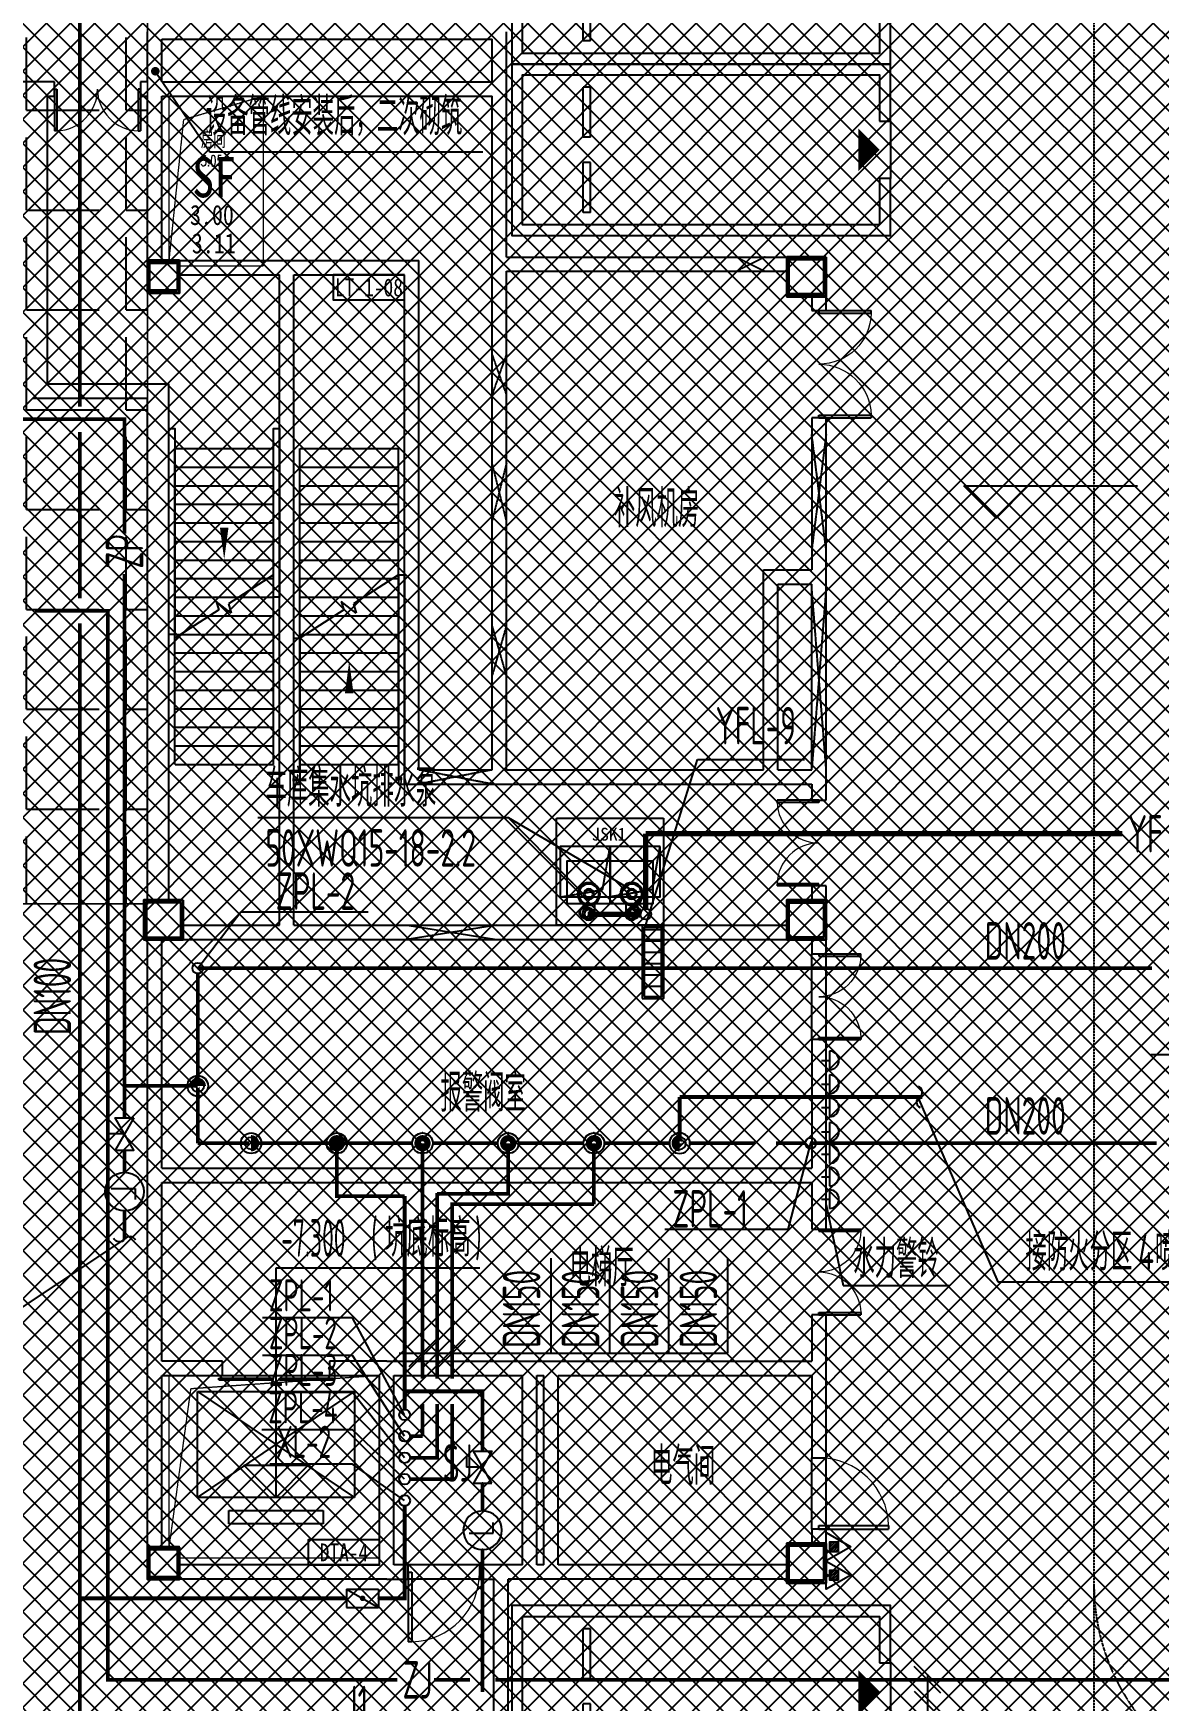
# Model space of a CAD drawing. Extents: x -2120532 to 1934524, y -1331911 to 424203.
# Drawn here: x -33432 to -17677, y -240185 to -216856 of the extents above; entities that cross this region are included whole.
import ezdxf
from ezdxf.enums import TextEntityAlignment as Align

# ---------------------------------------------------------------- set-up
doc = ezdxf.new("R2010")
doc.units = 0
doc.header["$LTSCALE"] = 10
for name, pattern in [('( Hidden )', [0.375, 0.25, -0.125]), ('__DASH', [0.35, 0.25, -0.1]), ('DASH', [0.35, 0.25, -0.1]), ('排水', [1.1, 1, -0.1])]:
    doc.linetypes.add(name, pattern=pattern)
for name, color, linetype in [('0-绿', 3, 'Continuous'), ('00-停车位', 67, 'Continuous'), ('03小品', 2, 'Continuous'), ('A-BEAM', 4, 'Continuous'), ('A-COLUMN', 8, 'Continuous'), ('A-DIM_SYMB', 3, 'Continuous'), ('A-EVTR', 3, 'Continuous'), ('A-ROOM_NAME', 23, 'Continuous'), ('A-STAIR', 3, 'Continuous'), ('A-WALL', 2, 'Continuous'), ('A-WINDOW', 8, 'Continuous'), ('DIM_ELEV', 3, 'Continuous'), ('DIM_LEAD', 3, 'Continuous'), ('DOOR_FIRE', 8, 'Continuous'), ('SPACE', 7, 'Continuous'), ('SRC-03F$0$A-SYMB-NUMB-T', 4, 'Continuous'), ('SRC-03F$0$A-WALL', 7, 'Continuous'), ('W-DIM_中水', 3, 'Continuous'), ('W-DIM_压力废', 3, 'Continuous'), ('W-DIM_喷淋', 3, 'Continuous'), ('W-DIM_消防', 3, 'Continuous'), ('W-EQUIP_喷淋', 7, 'Continuous'), ('W-EQUIP_灭火器', 7, 'Continuous'), ('W-EVALVE_喷淋', 7, 'Continuous'), ('W-PIPE-中水', 122, 'Continuous'), ('W-PIPE-压力废', 31, 'Continuous'), ('W-PIPE-喷淋', 6, 'Continuous'), ('W-PIPE-喷淋中', 6, 'Continuous'), ('W-PIPE-消防', 1, 'Continuous'), ('W-TEXT_中水', 7, 'Continuous'), ('W-TEXT_压力废', 7, 'Continuous'), ('W-TEXT_喷淋', 7, 'Continuous'), ('W-TEXT_消防', 7, 'Continuous'), ('W-TEXT_给水', 7, 'Continuous'), ('W-TWT_LEAD', 3, 'Continuous'), ('W-TWT_TEXT', 7, 'Continuous'), ('W-VALVE_压力废', 7, 'Continuous'), ('W-VALVE_废水', 7, 'Continuous'), ('W-VALVE_消防', 7, 'Continuous'), ('W-VPIPE-压力废', 31, 'Continuous'), ('W-VPIPE-喷淋', 6, 'Continuous'), ('W-VPIPE-消防', 1, 'Continuous'), ('WINDOW', 8, 'Continuous'), ('画水辅助', 6, 'Continuous'), ('索引线', 252, 'Continuous'), ('车行线', 4, 'Continuous'), ('集水坑', 4, 'Continuous')]:
    doc.layers.add(name, color=color, linetype=linetype)
for name, color, linetype, lineweight in [('GPS-污水', 2, '排水', 40), ('HOLE', 52, 'Continuous', 15), ('钢柱', 51, 'Continuous', 35)]:
    doc.layers.add(name, color=color, linetype=linetype, lineweight=lineweight)
doc.styles.add('8B2_01', font='simhei.ttf', dxfattribs={"width": 0.8})
doc.styles.add('8B2_02', font='tssdeng.shx', dxfattribs={"width": 0.6, "bigfont": 'TSSDCHN.shx'})
doc.styles.add('_TCH_SPACE', font='SIMPLEX', dxfattribs={"height": 5, "bigfont": 'GBCBIG'})
doc.styles.add('SRC-03F$0$ECADI-TXT', font='simplex.shx', dxfattribs={"bigfont": 'hztxt.shx'})
doc.styles.get("Standard").update_dxf_attribs({"font": 'TSSDENG.shx', "width": 0.7, "bigfont": 'TSSDCHN.shx'})
doc.styles.add('黑体', font='simhei.ttf', dxfattribs={"width": 0.65})

# ---------------------------------------------------------------- blocks, each defined once
blk = doc.blocks.new('集水坑1500x1500')
blk.add_line((750, -300), (750, -900))
at = {"linetype": '( Hidden )'}
blk.add_lwpolyline([(0, 0), (1500, 0), (1500, -1500), (0, -1500)], close=True, dxfattribs=at)
blk.add_lwpolyline([(150, -900), (150, -300), (1350, -300), (1350, -900)], close=True)
blk = doc.blocks.new('A$C2E841D35')
at = {"color": 7, "ltscale": 100}
for p, q in [((292, 381), (181, 381)), ((292, 219), (181, 219)), ((292, -219), (181, -219)), ((292, -381), (181, -381))]:
    blk.add_line(p, q, dxfattribs=at)
for centre, radius in [((150, 297), 86.2), ((150, 297), 86.2), ((150, 300), 62), ((430, 300), 159), ((430, 300), 159), ((430, 300), 140), ((430, 300), 140), ((430, 300), 73.2), ((430, 300), 73.2), ((430, 300), 56.6), ((430, 300), 56.6), ((150, -303), 86.2), ((150, -303), 86.2), ((430, -300), 159), ((430, -300), 159), ((430, -300), 140), ((430, -300), 140), ((430, -300), 73.2), ((430, -300), 73.2), ((150, -300), 62), ((430, -300), 56.6), ((430, -300), 56.6)]:
    blk.add_circle(centre, radius, dxfattribs=at)
blk = doc.blocks.new('l99')
at = {"layer": 'W-TWT_TEXT'}
for p, q in [((92541, -196910), (92091, -196460)), ((94175, -196460), (92091, -196460)), ((92541, -196910), (92991, -196460))]:
    blk.add_line(p, q, dxfattribs=at)
blk = doc.blocks.new('车位2400x5300')
at = {"layer": '00-停车位', "color": 251}
for p, q in [((-875, -1000), (-175, -1000)), ((-875, -1100), (-875, -1000)), ((-875, -1100), (-175, -1100)), ((-175, -1100), (-175, -1000)), ((175, -1000), (875, -1000)), ((175, -1100), (175, -1000)), ((175, -1100), (875, -1100)), ((875, -1100), (875, -1000)), ((400, -5300), (-400, -5300))]:
    blk.add_line(p, q, dxfattribs=at)
blk.add_lwpolyline([(400, -5150), (400, -5300), (1200, -5300), (1200, 0), (-1200, 0), (-1200, -5300), (-400, -5300), (-400, -5150), (-1050, -5150), (-1050, -150), (1050, -150), (1050, -5150), (400, -5150)], dxfattribs=at)
blk.add_lwpolyline([(0, -5150, 0, 600, 0), (0, -4850, 600, 600, 0)], format="xyseb", dxfattribs=at)
blk = doc.blocks.new('人防集水坑')
at = {"layer": 'GPS-污水', "color": 8, "linetype": '排水'}
for centre in [(307561, 701151), (307561, 700451)]:
    blk.add_circle(centre, 75, dxfattribs=at)
at = {"layer": '集水坑', "color": 8, "linetype": 'DASH', "ltscale": 0.5}
blk.add_lwpolyline([(306241, 700051), (306241, 701551), (307741, 701551), (307741, 700051)], close=True, dxfattribs=at)
at = {"layer": '集水坑', "color": 8, "linetype": 'Continuous', "ltscale": 0.5}
for points in [[(306641, 701501), (306641, 700801), (307341, 700801), (307341, 701501)], [(306641, 700801), (306641, 700101), (307341, 700101), (307341, 700801)]]:
    blk.add_lwpolyline(points, close=True, dxfattribs=at)
at = {"layer": '集水坑', "color": 8, "linetype": 'DASH', "ltscale": 0.5}
for points in [[(307341, 700801), (307237, 701397), (306641, 701501)], [(307347, 700101), (307243, 700697), (306647, 700801)]]:
    blk.add_lwpolyline(points, dxfattribs=at)
blk = doc.blocks.new('SRC-03F$0$ECADI-TAG-CODE')
at = {"layer": 'SRC-03F$0$A-SYMB-NUMB-T', "color": 1}
blk.add_lwpolyline([(3.41, 8.1), (13.41, 8.1), (13.41, 4.6), (3.41, 4.6)], close=True, dxfattribs=at)
at = {"layer": 'SRC-03F$0$A-SYMB-NUMB-T', "style": 'SRC-03F$0$ECADI-TXT', "width": 0.7}
blk.add_attdef('CODE', text='', height=2.5, dxfattribs=at).set_placement((8.41, 6.35), align=Align.MIDDLE_CENTER)
blk = doc.blocks.new('$DorLib2D$00000002')
for p, q in [((-0.5, 0), (-0.5, 0.4875)), ((-0.475, 0.4875), (-0.5, 0.4875)), ((-0.475, 0), (-0.475, 0.4875)), ((0.475, 0), (0.475, 0.4875)), ((0.475, 0.4875), (0.5, 0.4875)), ((0.5, 0), (0.5, 0.4875)), ((-0.5, 0), (-0.475, 0)), ((0.5, 0), (0.475, 0))]:
    blk.add_line(p, q)
at = {"lineweight": 13}
for centre, start, end in [((-0.4875, 0), 0, 88.53072), ((0.4875, 0), 91.46928, 180)]:
    blk.add_arc(centre, 0.4875, start, end, dxfattribs=at)
blk = doc.blocks.new('$DORLIB2D$00000127')
at = {"color": 0}
for points in [[(-0.533, 0.795), (-0.533, 0.69)], [(-0.033, 0.795), (-0.533, 0.795)], [(-0.033, 0.795), (-0.033, 0.69)], [(0.533, 0.795), (0.033, 0.795)], [(0.033, 0.795), (0.033, 0.69)], [(0.533, 0.795), (0.533, 0.69)], [(-0.033, 0.69), (-0.533, 0.69)], [(0.533, 0.69), (0.033, 0.69)], [(0.5, 0.5), (-0.5, 0.5)]]:
    blk.add_lwpolyline(points, dxfattribs=at)
blk = doc.blocks.new('$DorLib2D$00000001')
for p, q in [((0.45, 0.975), (0.5, 0.975)), ((0.45, 0), (0.45, 0.975)), ((0.5, 0), (0.5, 0.975)), ((0.5, 0), (0.45, 0))]:
    blk.add_line(p, q)
at = {"lineweight": 13}
blk.add_arc((0.475, 0), 0.975, 91.4693, 180, dxfattribs=at)
blk = doc.blocks.new('df')
at = {"layer": 'W-TEXT_喷淋'}
for p, q in [((-19109, -233398, 0), (-19109, -233657, 0)), ((-19222, -233528, 0), (-19109, -233528, 0))]:
    blk.add_line(p, q, dxfattribs=at)
blk.add_arc((-19109, -233528, 0), 130, 270, 90, dxfattribs=at)
blk = doc.blocks.new('$EVALVE$00000041')
at = {"const_width": 78.4}
blk.add_lwpolyline([(0, 24, -1), (0, -24, 1)], format="xyb", dxfattribs=at)
for radius in [80, 48]:
    blk.add_circle((0, 0), radius)
for p in [(-80, 0), (80, 0)]:
    blk.add_point(p)
blk = doc.blocks.new('$EVALVE$00000030')
for p in [(0, 0), (87, 124)]:
    blk.add_line(p, (0, 124))
blk.add_lwpolyline([(-125, -72), (125, 72), (125, -72), (-125, 72)], close=True)
for p in [(-125, 0), (125, 0)]:
    blk.add_point(p)
blk = doc.blocks.new('$EVALVE$00000027')
at = {"color": 7}
for p, q in [((-23, 104), (-23, -83)), ((-23, -83), (61, -83))]:
    blk.add_line(p, q, dxfattribs=at)
blk.add_lwpolyline([(-150, 0, 1), (150, 0, 1), (-150, 0, 0.808179)], format="xyb")
for p in [(-150, 0), (150, 0)]:
    blk.add_point(p)
blk = doc.blocks.new('$TwtSys$00000132')
at = {"elevation": 0}
blk.add_lwpolyline([(7, -101, -0.575183), (0, 0, 0.604745), (-11, 101, 16.924828)], format="xyb", dxfattribs=at)
blk = doc.blocks.new('$EVALVE$00000037')
blk.add_lwpolyline([(-80, 0, 1), (80, 0, 1), (-80, 0, 0.758058)], format="xyb")
at = {"const_width": 78.4}
for points in [[(0, 24, 1), (0, -24, -1)], [(0, 24, -1), (0, -24, 1)]]:
    blk.add_lwpolyline(points, format="xyb", dxfattribs=at)
blk.add_circle((0, 0), 48)
for p in [(-80, 0), (80, 0)]:
    blk.add_point(p)
blk = doc.blocks.new('$TwtSys$00000546')
h = blk.add_hatch()
h.set_pattern_fill('ANSI31', color=256, scale=200, style=0)
h.set_pattern_definition([(45, (-38543.802, -6670.83), (-17.67767, 17.67767), [])])
h.paths.add_polyline_path([(-65, 174), (65, 174), (65, 44), (-65, 44)])
for points in [[(0, 344), (-198, 0), (198, 0)], [(-65, 174), (65, 174), (65, 44), (-65, 44)]]:
    blk.add_lwpolyline(points, close=True)
blk = doc.blocks.new('$VALVE$00000316')
for p, q in [((-125, 72), (125, -72)), ((-125, 72), (-125, -72)), ((-125, 72), (125, 72)), ((125, 72), (125, -72)), ((-125, -72), (125, -72))]:
    blk.add_line(p, q)
at = {"const_width": 21.1}
blk.add_lwpolyline([(-11, 0, 1), (11, 0, 1)], format="xyb", close=True, dxfattribs=at)
for p in [(-125, 0), (125, 0)]:
    blk.add_point(p)
at = {"color": 7, "flags": 9}
for tag in ['XSIZE', 'YSIZE']:
    blk.add_attdef(tag, (0, 0), '', height=0.5, dxfattribs=at)
blk = doc.blocks.new('A$C1C3C0163')
h = blk.add_hatch()
h.set_pattern_fill('ANSI37', color=8, scale=150)
h.set_pattern_definition([(45, (-601697.23, -233886.27), (-168.3798, 168.3798), []), (135, (-601697.23, -233886.27), (-168.3798, -168.3798), [])])
h.paths.add_polyline_path([(-80300, 5300), (-80300, -9000), (-62000, -9000), (-62000, -64625), (-76750, -64625), (-76750, -62675), (-73875, -62675), (-73775, -57275), (-100380, -57275), (-100572, -124002), (-71150, -123999), (-71150, -126437), (-63509, -133383), (-65550, -135650), (-61611, -139196), (-83885, -163934), (-83885, -174096), (-119589, -213750), (-196450, -213750), (-196450, -207800), (-209700, -193450), (-209700, -169150), (-201700, -169149), (-201700, 5300), (-192675, 5300)])

msp = doc.modelspace()

# ---------------------------------------------------------------- hatches: boundary and pattern name
h = msp.add_hatch()
h.set_pattern_fill('ANGLE', color=8, scale=400)
h.set_pattern_definition([(0, (0, 1e-10), (0, 1397), [1016, -381]), (90, (0, 1e-10), (-1397, 9e-14), [1016, -381])])
h.paths.add_polyline_path([(-31833.6, -229035.4), (-53983.6, -229035.4), (-53983.6, -211485.4), (-31833.6, -211485.4)])
at = {"layer": '03小品'}
h = msp.add_hatch(dxfattribs=at)
h.set_pattern_fill('ANSI31', color=8, scale=100, angle=135, style=0)
h.set_pattern_definition([(180, (524.75, -1e-10), (-1e-14, -158.75), [])])
h.paths.add_polyline_path([(-24878.6, -230330.4), (-24638.6, -230330.4), (-24638.6, -229365.4), (-24878.6, -229365.4)])
at = {"layer": 'W-PIPE-中水'}
for points in [[(-32387.4, -224935.4), (-32361.1, -224935.4), (-32361.1, -224909.2)], [(-32387.4, -224935.4), (-32387.4, -224909.2), (-32361.1, -224909.2)], [(-32387.4, -239894), (-32387.4, -239920.2), (-32413.6, -239920.2)], [(-32387.4, -239894), (-32413.6, -239894), (-32413.6, -239920.2)]]:
    msp.add_hatch(color=256, dxfattribs=at).paths.add_polyline_path(points)
at = {"layer": 'W-PIPE-喷淋'}
for points in [[(-27567.8, -233238.2), (-27594, -233238.2), (-27594, -233211.9)], [(-27567.8, -233238.2), (-27567.8, -233211.9), (-27594, -233211.9)], [(-27142.3, -235856.5), (-27142.3, -235830.3), (-27116.1, -235830.3)], [(-27142.3, -235856.5), (-27116.1, -235856.5), (-27116.1, -235830.3)], [(-27778.7, -236785.4), (-27778.7, -236811.7), (-27752.5, -236811.7)], [(-27778.7, -236785.4), (-27752.5, -236785.4), (-27752.5, -236811.7)], [(-27567.8, -237085.4), (-27567.8, -237111.7), (-27541.5, -237111.7)], [(-27567.8, -237085.4), (-27541.5, -237085.4), (-27541.5, -237111.7)]]:
    msp.add_hatch(color=256, dxfattribs=at).paths.add_polyline_path(points)
at = {"layer": 'W-PIPE-喷淋中'}
for points in [[(-32154.9, -222255.6), (-32128.7, -222255.6), (-32128.7, -222229.3)], [(-32154.9, -222255.6), (-32154.9, -222229.3), (-32128.7, -222229.3)], [(-29183.6, -233125.2), (-29209.9, -233125.2), (-29209.9, -233151.4)], [(-29183.6, -233125.2), (-29183.6, -233151.4), (-29209.9, -233151.4)], [(-26783.6, -233092.8), (-26757.4, -233092.8), (-26757.4, -233119)], [(-26783.6, -233092.8), (-26783.6, -233119), (-26757.4, -233119)]]:
    msp.add_hatch(color=256, dxfattribs=at).paths.add_polyline_path(points)
at = {"layer": 'W-PIPE-消防'}
for points in [[(-28233.6, -238752.8), (-28207.4, -238752.8), (-28207.4, -238779)], [(-28233.6, -238752.8), (-28233.6, -238779), (-28207.4, -238779)]]:
    msp.add_hatch(color=256, dxfattribs=at).paths.add_polyline_path(points)

# ---------------------------------------------------------------- linework, layer by layer
at = {"color": 8, "linetype": 'DASH'}
for points in [[(-23188.5, -219985.4), (-23588.5, -220185.4)], [(-23588.5, -219985.4), (-23188.5, -220185.4)], [(-26808.6, -221904.8), (-27008.6, -221344.8)], [(-26808.6, -221344.8), (-27008.6, -221904.8)], [(-22333.6, -222470.4), (-22533.6, -224070.4)], [(-22333.6, -224070.4), (-22533.6, -222470.4)], [(-26808.6, -222870.4), (-27008.6, -223670.4)], [(-26808.6, -223670.4), (-27008.6, -222870.4)], [(-22333.6, -224626.2), (-22533.6, -227128.4)], [(-22333.6, -227128.4), (-22533.6, -224626.2)], [(-26808.6, -225139.2), (-27008.6, -225839.2)], [(-26808.6, -225839.2), (-27008.6, -225139.2)], [(-27008.6, -227160.4), (-28033.6, -227360.4)], [(-27008.6, -227360.4), (-28033.6, -227160.4)]]:
    msp.add_lwpolyline(points, dxfattribs=at)
at = {"color": 8}
for points in [[(-26946.1, -229335.4), (-28196.1, -229535.4)], [(-28196.1, -229335.4), (-26946.1, -229535.4)]]:
    msp.add_lwpolyline(points, dxfattribs=at)
at = {"layer": '03小品', "color": 8}
msp.add_line((-24608.6, -229335.4), (-24608.6, -230360.4), dxfattribs=at)
for points in [[(-24908.6, -230360.4), (-24608.6, -230360.4), (-24608.6, -229335.4), (-24908.6, -229335.4)], [(-24878.6, -230330.4), (-24638.6, -230330.4), (-24638.6, -229365.4), (-24878.6, -229365.4)]]:
    msp.add_lwpolyline(points, close=True, dxfattribs=at)
at = {"layer": 'A-BEAM', "color": 8}
for points in [[(-31451.6, -225265.4), (-31533.6, -225265.4), (-31533.6, -222384.7), (-31451.6, -222384.7)], [(-29986, -224745.4), (-30068, -224745.4), (-30068, -222384.7), (-29986, -222384.7)], [(-28315.6, -224434.3), (-28233.6, -224434.3), (-28233.6, -227366.1), (-28315.6, -227366.1)], [(-29783.6, -225317.1), (-29701.6, -225317.1), (-29701.6, -227366.1), (-29783.6, -227366.1)]]:
    msp.add_lwpolyline(points, close=True, dxfattribs=at)
at = {"layer": 'A-COLUMN', "color": 8}
for p, q in [((-22333.6, -219985.4), (-22883.6, -219985.4)), ((-22883.6, -219985.4), (-22883.6, -220535.4)), ((-22333.6, -220535.4), (-22333.6, -219985.4)), ((-31383.6, -220035.4), (-31833.6, -220035.4)), ((-31833.6, -220035.4), (-31833.6, -220485.4)), ((-31383.6, -220485.4), (-31383.6, -220035.4)), ((-31833.6, -220485.4), (-31383.6, -220485.4)), ((-22883.6, -220535.4), (-22333.6, -220535.4)), ((-31333.6, -228985.4), (-31883.6, -228985.4)), ((-31883.6, -228985.4), (-31883.6, -229535.4)), ((-31333.6, -229535.4), (-31333.6, -228985.4)), ((-22333.6, -228985.4), (-22883.6, -228985.4)), ((-22883.6, -228985.4), (-22883.6, -229535.4)), ((-22333.6, -229535.4), (-22333.6, -228985.4)), ((-31883.6, -229535.4), (-31333.6, -229535.4)), ((-22883.6, -229535.4), (-22333.6, -229535.4)), ((-31383.2, -238035.4), (-31833.6, -238035.4)), ((-31833.6, -238035.4), (-31833.6, -238485.4)), ((-31383.2, -238485.4), (-31383.2, -238035.4)), ((-22333.6, -237985.4), (-22883.6, -237985.4)), ((-22883.6, -237985.4), (-22883.6, -238535.4)), ((-22333.6, -238535.4), (-22333.6, -237985.4)), ((-31833.6, -238485.4), (-31383.2, -238485.4)), ((-22883.6, -238535.4), (-22333.6, -238535.4))]:
    msp.add_line(p, q, dxfattribs=at)
at = {"layer": 'A-DIM_SYMB', "color": 8}
for points in [[(-30759.8, -222555.4, 0, 0, 0), (-30759.8, -224220.4, 0, 120, 0), (-30759.8, -223770.4, 0, 0, 0)], [(-29009.8, -227222.7, 0, 0, 0), (-29009.8, -225640.4, 0, 120, 0), (-29009.8, -226090.4, 0, 0, 0)]]:
    msp.add_lwpolyline(points, format="xyseb", dxfattribs=at)
at = {"layer": 'A-EVTR', "color": 8}
for p, q in [((-31133.6, -237340.4), (-31133.6, -235860.4)), ((-31133.6, -235860.4), (-28933.6, -235860.4)), ((-31133.6, -237340.4), (-28933.6, -235860.4)), ((-31133.6, -235860.4), (-28933.6, -237340.4)), ((-28933.6, -235860.4), (-28933.6, -237340.4)), ((-28933.6, -237340.4), (-31133.6, -237340.4)), ((-30693.6, -237710.4), (-30693.6, -237525.4)), ((-30693.6, -237525.4), (-29373.6, -237525.4)), ((-29373.6, -237710.4), (-30693.6, -237710.4)), ((-29373.6, -237525.4), (-29373.6, -237710.4))]:
    msp.add_line(p, q, dxfattribs=at)
at = {"layer": 'A-STAIR', "color": 8, "linetype": '__DASH'}
for p, q in [((-31451.6, -227085.4), (-31451.6, -222665.4)), ((-31451.6, -222665.4), (-30068, -222665.4)), ((-30068, -227085.4), (-30068, -222665.4)), ((-29701.6, -227085.4), (-29701.6, -222665.4)), ((-29701.6, -222665.4), (-28318, -222665.4)), ((-28318, -227085.4), (-28318, -222665.4)), ((-31451.6, -222925.4), (-30068, -222925.4)), ((-29701.6, -222925.4), (-28318, -222925.4)), ((-31451.6, -223185.4), (-30068, -223185.4)), ((-29701.6, -223185.4), (-28318, -223185.4)), ((-31451.6, -223445.4), (-30068, -223445.4)), ((-29701.6, -223445.4), (-28318, -223445.4)), ((-31451.6, -223705.4), (-30068, -223705.4)), ((-29701.6, -223705.4), (-28318, -223705.4)), ((-31451.6, -223965.4), (-30068, -223965.4)), ((-29701.6, -223965.4), (-28318, -223965.4)), ((-31451.6, -224225.4), (-30068, -224225.4)), ((-29701.6, -224225.4), (-28318, -224225.4)), ((-31451.6, -224485.4), (-30068, -224485.4)), ((-29701.6, -224485.4), (-28318, -224485.4)), ((-31451.6, -224745.4), (-30068, -224745.4)), ((-29701.6, -224745.4), (-28318, -224745.4)), ((-31451.6, -225005.4), (-30068, -225005.4)), ((-29701.6, -225005.4), (-28318, -225005.4)), ((-31451.6, -225265.4), (-30068, -225265.4)), ((-29701.6, -225265.4), (-28318, -225265.4)), ((-31451.6, -225525.4), (-30068, -225525.4)), ((-29701.6, -225525.4), (-28318, -225525.4)), ((-31451.6, -225785.4), (-30068, -225785.4)), ((-29701.6, -225785.4), (-28318, -225785.4)), ((-31451.6, -226045.4), (-30068, -226045.4)), ((-29701.6, -226045.4), (-28318, -226045.4)), ((-31451.6, -226305.4), (-30068, -226305.4)), ((-29701.6, -226305.4), (-28318, -226305.4)), ((-31451.6, -226565.4), (-30068, -226565.4)), ((-29701.6, -226565.4), (-28318, -226565.4)), ((-31451.6, -226825.4), (-30068, -226825.4)), ((-29701.6, -226825.4), (-28318, -226825.4)), ((-31451.6, -227085.4), (-30068, -227085.4)), ((-29701.6, -227085.4), (-28318, -227085.4))]:
    msp.add_line(p, q, dxfattribs=at)
at = {"layer": 'A-STAIR', "color": 8}
for p, q in [((-31451.6, -225317.4), (-31451.6, -222665.4)), ((-31451.6, -222665.4), (-30068, -222665.4)), ((-30068, -224433.4), (-30068, -222665.4)), ((-31451.6, -222925.4), (-30068, -222925.4)), ((-31451.6, -223185.4), (-30068, -223185.4)), ((-31451.6, -223445.4), (-30068, -223445.4)), ((-31451.6, -223705.4), (-30068, -223705.4)), ((-31451.6, -223965.4), (-30068, -223965.4)), ((-31451.6, -224225.4), (-30068, -224225.4)), ((-31451.6, -224485.4), (-30149.3, -224485.4)), ((-30068, -224433.4), (-30700.9, -224837.8)), ((-28318, -224433.4), (-28950.9, -224837.8)), ((-28399.3, -224485.4), (-28318, -224485.4)), ((-28318, -227085.4), (-28318, -224433.4)), ((-31451.6, -224745.4), (-30556.3, -224745.4)), ((-30660.1, -224966.5), (-30873.7, -224803)), ((-30873.7, -224803), (-30835.5, -224923.8)), ((-30700.9, -224837.8), (-30660.1, -224966.5)), ((-28910.1, -224966.5), (-29123.7, -224803)), ((-29123.7, -224803), (-29085.5, -224923.8)), ((-28950.9, -224837.8), (-28910.1, -224966.5)), ((-28806.3, -224745.4), (-28318, -224745.4)), ((-30835.5, -224923.8), (-31451.6, -225317.4)), ((-31451.6, -225005.4), (-30963.3, -225005.4)), ((-29085.5, -224923.8), (-29701.6, -225317.4)), ((-29213.3, -225005.4), (-28318, -225005.4)), ((-31451.6, -225265.4), (-31370.2, -225265.4)), ((-29701.6, -227085.4), (-29701.6, -225317.4)), ((-29620.2, -225265.4), (-28318, -225265.4)), ((-29701.6, -225525.4), (-28318, -225525.4)), ((-29701.6, -225785.4), (-28318, -225785.4)), ((-29701.6, -226045.4), (-28318, -226045.4)), ((-29701.6, -226305.4), (-28318, -226305.4)), ((-29701.6, -226565.4), (-28318, -226565.4)), ((-29701.6, -226825.4), (-28318, -226825.4)), ((-29701.6, -227085.4), (-28318, -227085.4))]:
    msp.add_line(p, q, dxfattribs=at)
at = {"layer": 'A-WALL', "color": 8, "linetype": 'DASH'}
for p, q in [((-31833.6, -217535.4), (-31833.6, -216835.4)), ((-31633.6, -217535.4), (-31633.6, -216935.4))]:
    msp.add_line(p, q, dxfattribs=at)
at = {"layer": 'A-WALL', "color": 8}
for p, q in [((-31633.6, -216935.4), (-30534, -216935.4)), ((-30534, -216935.4), (-27008.6, -216935.4)), ((-27008.6, -217535.4), (-27008.6, -216935.4)), ((-26808.6, -217635.4), (-26808.6, -216835.4)), ((-33333.6, -217535.4), (-33746.1, -217535.4)), ((-33133.6, -217535.4), (-33333.6, -217535.4)), ((-33133.6, -217735.4), (-33133.6, -217535.4)), ((-31833.6, -217535.4), (-31933.6, -217535.4)), ((-31933.6, -217535.4), (-31933.6, -217735.4)), ((-31633.6, -217535.4), (-27008.6, -217535.4)), ((-26808.6, -219985.4), (-26808.6, -217635.4)), ((-33233.6, -221760.4), (-33233.6, -217735.4)), ((-33233.6, -217735.4), (-33133.6, -217735.4)), ((-31933.6, -217735.4), (-31833.6, -217735.4)), ((-31833.6, -220035.4), (-31833.6, -217735.4)), ((-31633.6, -220035.4), (-31633.6, -217735.4)), ((-31633.6, -217735.4), (-27008.6, -217735.4)), ((-27008.6, -220085.4), (-27008.6, -217735.4)), ((-26808.6, -219985.4), (-22883.6, -219985.4)), ((-31383.6, -220035.4), (-29883.6, -220035.4)), ((-29883.6, -220035.4), (-28033.6, -220035.4)), ((-28033.6, -227160.4), (-28033.6, -220035.4)), ((-27008.6, -223390.4), (-27008.6, -220085.4)), ((-26808.6, -223390.4), (-26808.6, -220185.4)), ((-26808.6, -220185.4), (-22883.6, -220185.4)), ((-31383.6, -220235.4), (-29983.6, -220235.4)), ((-29983.6, -229335.4), (-29983.6, -220235.4)), ((-29783.6, -229335.4), (-29783.6, -220235.4)), ((-29783.6, -220235.4), (-28233.6, -220235.4)), ((-28233.6, -227360.4), (-28233.6, -220235.4)), ((-22533.6, -220535.4), (-22533.6, -220735.4)), ((-22333.6, -220735.4), (-22333.6, -220535.4)), ((-22533.6, -220735.4), (-22333.6, -220735.4)), ((-33233.6, -221760.4), (-31533.6, -221760.4)), ((-31533.6, -228985.4), (-31533.6, -221760.4)), ((-33433.6, -221960.4), (-31833.6, -221960.4)), ((-31833.6, -228985.4), (-31833.6, -221960.4)), ((-22333.6, -222235.4), (-22533.6, -222235.4)), ((-22533.6, -222235.4), (-22533.6, -224360.4)), ((-22333.6, -224460.4), (-22333.6, -222235.4)), ((-27008.6, -227160.4), (-27008.6, -223383.3)), ((-26808.6, -227160.4), (-26808.6, -223383.3)), ((-23208.6, -224360.4), (-22533.6, -224360.4)), ((-23208.6, -227160.4), (-23208.6, -224360.4)), ((-23008.6, -224560.4), (-22533.6, -224560.4)), ((-23008.6, -227160.4), (-23008.6, -224560.4)), ((-22533.6, -227160.4), (-22533.6, -224560.4)), ((-22333.6, -227260.4), (-22333.6, -224460.4)), ((-28033.6, -227160.4), (-27008.6, -227160.4)), ((-26808.6, -227160.4), (-23208.6, -227160.4)), ((-23008.6, -227160.4), (-22533.6, -227160.4)), ((-28233.6, -227360.4), (-26908.6, -227360.4)), ((-26908.6, -227360.4), (-23108.6, -227360.4)), ((-23108.6, -227360.4), (-22533.6, -227360.4)), ((-22533.6, -227360.4), (-22533.6, -227585.4)), ((-22333.6, -227585.4), (-22333.6, -227260.4)), ((-22533.6, -227585.4), (-22333.6, -227585.4)), ((-22333.6, -228785.4), (-22533.6, -228785.4)), ((-22533.6, -228785.4), (-22533.6, -228985.4)), ((-22333.6, -228985.4), (-22333.6, -228785.4)), ((-31833.6, -232835.4), (-31833.6, -229535.4)), ((-31633.6, -232735.4), (-31633.6, -229535.4)), ((-31333.6, -229335.4), (-29983.6, -229335.4)), ((-31333.6, -229535.4), (-29883.6, -229535.4)), ((-29883.6, -229535.4), (-22883.6, -229535.4)), ((-29783.6, -229335.4), (-22883.6, -229335.4)), ((-22533.6, -229535.4), (-22533.6, -229735.4)), ((-22333.6, -229735.4), (-22333.6, -229535.4)), ((-22533.6, -229735.4), (-22333.6, -229735.4)), ((-22333.6, -230935.4), (-22533.6, -230935.4)), ((-22533.6, -230935.4), (-22533.6, -232735.4)), ((-22333.6, -232835.4), (-22333.6, -230935.4)), ((-31633.6, -232735.4), (-22533.6, -232735.4)), ((-31833.6, -235535.4), (-31833.6, -232835.4)), ((-31633.6, -232935.4), (-22533.6, -232935.4)), ((-31633.6, -235435.4), (-31633.6, -232935.4)), ((-22533.6, -232935.4), (-22533.6, -233585.4)), ((-22333.6, -233585.4), (-22333.6, -232835.4)), ((-22533.6, -233585.4), (-22333.6, -233585.4)), ((-22333.6, -234785.4), (-22533.6, -234785.4)), ((-22533.6, -234785.4), (-22533.6, -235435.4)), ((-22333.6, -235535.4), (-22333.6, -234785.4)), ((-31833.6, -238035.4), (-31833.6, -235535.4)), ((-30783.6, -235435.4), (-31633.6, -235435.4)), ((-30783.6, -235635.4), (-30783.6, -235435.4)), ((-28483.6, -235435.4), (-29283.6, -235435.4)), ((-29283.6, -235435.4), (-29283.6, -235635.4)), ((-28483.6, -235435.4), (-26483.6, -235435.4)), ((-26483.6, -235435.4), (-26183.6, -235435.4)), ((-26183.6, -235435.4), (-22533.6, -235435.4)), ((-22333.6, -236785.4), (-22333.6, -235535.4)), ((-31633.6, -238035.4), (-31633.6, -235635.4)), ((-31633.6, -235635.4), (-30783.6, -235635.4)), ((-29283.6, -235635.4), (-28583.6, -235635.4)), ((-28583.6, -238285.4), (-28583.6, -235635.4)), ((-28383.6, -238285.4), (-28383.6, -235635.4)), ((-28383.6, -235635.4), (-26583.6, -235635.4)), ((-26583.6, -238285.4), (-26583.6, -235635.4)), ((-26383.6, -238285.4), (-26383.6, -235635.4)), ((-26383.6, -235635.4), (-26283.6, -235635.4)), ((-26283.6, -238285.4), (-26283.6, -235635.4)), ((-26083.6, -238285.4), (-26083.6, -235635.4)), ((-26083.6, -235635.4), (-22533.6, -235635.4)), ((-22533.6, -235635.4), (-22533.6, -236785.4)), ((-22533.6, -236785.4), (-22333.6, -236785.4)), ((-22333.6, -237785.4), (-22533.6, -237785.4)), ((-22533.6, -237785.4), (-22533.6, -237985.4)), ((-22333.6, -237985.4), (-22333.6, -237785.4)), ((-28583.6, -238285.4), (-31383.2, -238285.4)), ((-28183.6, -238285.4), (-28383.6, -238285.4)), ((-28183.6, -238485.4), (-28183.6, -238285.4)), ((-26883.6, -238285.4), (-27183.6, -238285.4)), ((-27183.6, -238285.4), (-27183.6, -238485.4)), ((-26583.6, -238285.4), (-26883.6, -238285.4)), ((-26283.6, -238285.4), (-26383.6, -238285.4)), ((-22883.6, -238285.4), (-26083.6, -238285.4)), ((-28483.6, -238485.4), (-31383.2, -238485.4)), ((-28483.6, -238485.4), (-28183.6, -238485.4)), ((-27183.6, -238485.4), (-26983.6, -238485.4)), ((-26983.6, -241785.4), (-26983.6, -238485.4)), ((-26783.6, -241785.4), (-26783.6, -238485.4)), ((-26483.6, -238485.4), (-26783.6, -238485.4)), ((-26183.6, -238485.4), (-26483.6, -238485.4)), ((-22883.6, -238485.4), (-26183.6, -238485.4))]:
    msp.add_line(p, q, dxfattribs=at)
at = {"layer": 'DIM_ELEV', "color": 8}
for p, q in [((-19953.4, -223638.8), (-20403.4, -223188.8)), ((-20403.4, -223188.8), (-17974.8, -223188.8)), ((-19953.4, -223638.8), (-19503.4, -223188.8)), ((-30033.6, -237340.4), (-30033.6, -234130.1)), ((-30033.6, -234130.1), (-27183.2, -234130.1)), ((-30033.6, -237340.4), (-30483.6, -236890.4)), ((-30483.6, -236890.4), (-29583.6, -236890.4)), ((-30033.6, -237340.4), (-29583.6, -236890.4))]:
    msp.add_line(p, q, dxfattribs=at)
at = {"layer": 'DIM_LEAD', "color": 8}
for p, q in [((-31724.6, -217385.8), (-30960.9, -218513.4)), ((-30960.9, -218513.4), (-27137, -218513.4))]:
    msp.add_line(p, q, dxfattribs=at)
at = {"layer": 'DIM_LEAD', "color": 8, "const_width": 60}
msp.add_lwpolyline([(-31741.4, -217361, 1), (-31707.7, -217410.7, 1)], format="xyb", close=True, dxfattribs=at)
at = {"layer": 'DOOR_FIRE', "color": 8}
for p, q in [((-22533.6, -230935.4), (-22533.6, -229735.4)), ((-22333.6, -230935.4), (-22333.6, -229735.4))]:
    msp.add_line(p, q, dxfattribs=at)
at = {"layer": 'HOLE', "color": 8, "linetype": 'DASH'}
for points in [[(-30208.6, -220110.4), (-30208.6, -217735.4), (-31534.9, -217735.4), (-31534.9, -220035.4), (-31383.6, -220035.4), (-31383.6, -220110.4), (-30208.6, -220110.4)], [(-30208.6, -217735.4), (-31330.1, -218064.9), (-31534.9, -220035.4)], [(-31533.2, -235635.4), (-31533.2, -238035.4), (-31383.6, -238035.4), (-31383.6, -238185.4), (-28583.6, -238185.4), (-28583.6, -235635.4), (-31533.2, -235635.4)], [(-28583.6, -235635.4), (-31230.2, -235822.1), (-31533.2, -238035.4)]]:
    msp.add_lwpolyline(points, dxfattribs=at)
at = {"layer": 'W-DIM_中水'}
for p, q in [((-20727.9, -240079.6), (-21099.2, -239708.4)), ((-20913.6, -239819), (-20913.6, -242692)), ((-21099.2, -240053.2), (-20727.9, -240424.5))]:
    msp.add_line(p, q, dxfattribs=at)
at = {"layer": 'W-DIM_压力废', "linetype": 'ByBlock'}
for p, q in [((-24858.5, -229331, 0), (-24132.2, -227015.4, 0)), ((-24132.2, -227015.4, 0), (-22637.4, -227015.4, 0))]:
    msp.add_line(p, q, dxfattribs=at)
at = {"layer": 'W-DIM_喷淋'}
for p, q in [((-31130.1, -229936.3), (-30526, -229146.3)), ((-30526, -229146.3), (-28745.3, -229146.3)), ((-22549.9, -232385.3), (-22869.4, -233592.1)), ((-22869.4, -233592.1), (-24589.4, -233592.1)), ((-26184.1, -235322.9), (-26184.1, -233994.4)), ((-25359.1, -235322.9), (-25359.1, -233994.4)), ((-24534.1, -235322.9), (-24534.1, -233994.4)), ((-23709.1, -235322.9), (-23709.1, -233994.4)), ((-28963.4, -234829.2), (-30223.7, -234829.2)), ((-28233.6, -236185.4), (-28963.4, -234829.2)), ((-28169.2, -235508.6), (-27798, -235137.3)), ((-27964.4, -235508.6), (-27593.1, -235137.3)), ((-27753.4, -235508.6), (-27382.2, -235137.3)), ((-28963.4, -235357.1), (-30223.7, -235357.1)), ((-28233.6, -236485.4), (-28963.4, -235357.1)), ((-28308.6, -235322.9), (-26184.1, -235322.9)), ((-26184.1, -235322.9), (-23709.1, -235322.9)), ((-28963.4, -235871.9), (-30223.7, -235871.9)), ((-28233.6, -236785.4), (-28963.4, -235871.9)), ((-28963.4, -236394.6), (-30232.9, -236394.6)), ((-28233.6, -237085.4), (-28963.4, -236394.6))]:
    msp.add_line(p, q, dxfattribs=at)
at = {"layer": 'W-DIM_消防'}
for p, q in [((-28963.4, -236877.4), (-30122, -236877.4)), ((-28233.6, -237385.4), (-28963.4, -236877.4))]:
    msp.add_line(p, q, dxfattribs=at)
at = {"layer": 'W-PIPE-中水', "ltscale": 1.5, "const_width": 52.5}
for points in [[(-33407.5, -224935.4), (-32387.4, -224935.4)], [(-32387.4, -239894), (-32387.4, -224935.4)], [(-28337.6, -239894), (-32387.4, -239894)], [(-27318.6, -239894), (-27824.1, -239894)], [(-16876.3, -239894), (-26966.1, -239894)]]:
    msp.add_lwpolyline(points, dxfattribs=at)
at = {"layer": 'W-PIPE-压力废', "ltscale": 1.5, "const_width": 75}
for points in [[(-24858.5, -229106), (-24858.5, -228055.2)], [(-24858.5, -228055.2), (-18184.2, -228055.2)], [(-25669.8, -229181), (-24933.5, -229181)]]:
    msp.add_lwpolyline(points, dxfattribs=at)
at = {"layer": 'W-PIPE-喷淋', "ltscale": 1.5, "const_width": 52.5}
for points in [[(-27983.6, -232529.3), (-27983.6, -232385.3)], [(-27983.6, -235680.3), (-27983.6, -232529.3)], [(-27778.7, -235680.3), (-27778.7, -233079.7)], [(-28233.6, -235856.5), (-28233.6, -233125.2)], [(-27567.8, -235680.3), (-27567.8, -233238.2)], [(-27567.8, -233238.2), (-25583.6, -233238.2)], [(-28233.6, -236110.4), (-28233.6, -235856.5)], [(-28233.6, -235856.5), (-27142.3, -235856.5)], [(-27142.3, -235856.5), (-27142.3, -236691.4)], [(-27983.6, -236485.4), (-27983.6, -236032.8)], [(-27778.7, -236785.4), (-27778.7, -236032.8)], [(-27567.8, -237085.4), (-27567.8, -236032.8)], [(-28158.6, -236485.4), (-27983.6, -236485.4)], [(-28158.6, -236785.4), (-27778.7, -236785.4)], [(-28158.6, -237085.4), (-27567.8, -237085.4)], [(-27142.3, -237142), (-27142.3, -237530.8)], [(-27142.3, -238070.8), (-27142.3, -240062.6)]]:
    msp.add_lwpolyline(points, dxfattribs=at)
at = {"layer": 'W-PIPE-喷淋中', "ltscale": 1.5, "const_width": 52.5}
for points in [[(-32154.9, -222255.6), (-33804.5, -222255.6)], [(-32154.9, -223858), (-32154.9, -222255.6)], [(-32154.9, -231583.4), (-32154.9, -224420)], [(-31130.1, -229936.3), (-17770.1, -229936.3)], [(-31130.1, -232385.3), (-31130.1, -230011.3)], [(-31130.1, -231583.4), (-32154.9, -231583.4)], [(-32154.9, -232030.6), (-32154.9, -231583.4)], [(-24383.6, -231738.4), (-21024.5, -231738.4)], [(-24383.6, -232385.3), (-24383.6, -231738.4)], [(-21024.5, -231738.4), (-20986.3, -231738.4)], [(-32154.9, -232792), (-32154.9, -232481.3)], [(-31130.1, -232385.3), (-29327.6, -232385.3)], [(-29327.6, -232385.3), (-29183.6, -232385.3)], [(-29183.6, -232385.3), (-29039.6, -232385.3)], [(-29183.6, -232385.3), (-29183.6, -232529.3)], [(-29183.6, -232529.3), (-29183.6, -233125.2)], [(-29039.6, -232385.3), (-28138.7, -232385.3)], [(-27832.4, -232385.3), (-26931.3, -232385.3)], [(-26783.6, -232529.3), (-26783.6, -232385.3)], [(-26783.6, -233092.8), (-26783.6, -232529.3)], [(-26637.9, -232385.3), (-25730.2, -232385.3)], [(-25583.6, -232529.3), (-25583.6, -232385.3)], [(-25583.6, -233238.2), (-25583.6, -232529.3)], [(-25437.9, -232385.3), (-24530.2, -232385.3)], [(-24237.9, -232385.3), (-23330.2, -232385.3)], [(-23036, -232385.3), (-22625.1, -232385.3)], [(-22557.9, -232385.3), (-17707.5, -232385.3)], [(-29183.6, -233125.2), (-28233.6, -233125.2)], [(-26783.6, -233092.8), (-27778.7, -233092.8)], [(-32154.9, -233729.4), (-32154.9, -233332)]]:
    msp.add_lwpolyline(points, dxfattribs=at)
at = {"layer": 'W-PIPE-消防', "ltscale": 1.5, "const_width": 52.5}
for points in [[(-32782.7, -215385.6), (-32782.7, -222079.3)], [(-32782.7, -222431.8), (-32782.7, -224759.2)], [(-32782.7, -225111.7), (-32782.7, -245178.1)], [(-28233.6, -237460.4), (-28233.6, -238752.8)], [(-29047.3, -238752.8), (-32782.7, -238752.8)], [(-28233.6, -238752.8), (-28597.9, -238752.8)]]:
    msp.add_lwpolyline(points, dxfattribs=at)
at = {"layer": 'W-TWT_LEAD'}
for p, q in [((-26780.5, -227833.1), (-30286.9, -227833.1)), ((-25054.6, -228842), (-26780.5, -227833.1)), ((-25660.9, -228971.5), (-26780.5, -227833.1)), ((-21051.1, -231738.4), (-19930.7, -234325.7)), ((-21051.1, -231738.4), (-19930.7, -234325.7)), ((-22331.5, -233249.3), (-22094.9, -234374.4)), ((-32154.9, -233729.4), (-34299.4, -235152.1)), ((-32154.9, -233729.4), (-34299.4, -235152.1)), ((-22094.9, -234374.4), (-20612.6, -234374.4)), ((-19930.7, -234325.7), (-16424.4, -234325.7))]:
    msp.add_line(p, q, dxfattribs=at)
at = {"layer": 'W-VPIPE-压力废', "linetype": 'ByBlock'}
msp.add_circle((-24858.5, -229181), 75, dxfattribs=at)
at = {"layer": 'W-VPIPE-喷淋'}
for centre in [(-31130.1, -229936.3), (-22549.9, -232385.3), (-28233.6, -236185.4), (-28233.6, -236485.4), (-28233.6, -236785.4), (-28233.6, -237085.4)]:
    msp.add_circle(centre, 75, dxfattribs=at)
at = {"layer": 'W-VPIPE-消防'}
msp.add_circle((-28233.6, -237385.4), 75, dxfattribs=at)
at = {"layer": 'WINDOW', "color": 8}
for p, q in [((-22533.6, -237785.4), (-22533.6, -236785.4)), ((-22333.6, -237785.4), (-22333.6, -236785.4)), ((-27183.6, -238285.4), (-28183.6, -238285.4)), ((-27183.6, -238485.4), (-28183.6, -238485.4))]:
    msp.add_line(p, q, dxfattribs=at)
at = {"layer": '索引线', "color": 8, "linetype": 'DASH', "const_width": 20}
msp.add_lwpolyline([(-31833.6, -229035.4), (-53983.6, -229035.4), (-53983.6, -211485.4), (-31833.6, -211485.4)], close=True, dxfattribs=at)
at = {"layer": '车行线', "color": 8, "linetype": '__DASH', "ltscale": 1.5}
for points in [[(-18583.6, -174472.9), (-18583.6, -293760.4, -0.4142136), (-21583.6, -296760.4), (-67483.6, -296760.4, -0.4142136), (-70483.6, -293760.4), (-70483.6, -174472.9)], [(-15583.6, -241560.4, -0.4142136), (-18583.6, -238560.4)]]:
    msp.add_lwpolyline(points, format="xyb", dxfattribs=at)
at = {"layer": '钢柱', "color": 8, "lineweight": 35}
for points in [[(-22333.6, -219985.4), (-22883.6, -219985.4), (-22883.6, -220535.4), (-22333.6, -220535.4)], [(-31383.6, -220035.4), (-31833.6, -220035.4), (-31833.6, -220485.4), (-31383.6, -220485.4)], [(-31413.6, -220455.4), (-31803.6, -220455.4), (-31803.6, -220065.4), (-31413.6, -220065.4)], [(-22363.6, -220505.4), (-22853.6, -220505.4), (-22853.6, -220015.4), (-22363.6, -220015.4)], [(-31333.6, -228985.4), (-31883.6, -228985.4), (-31883.6, -229535.4), (-31333.6, -229535.4)], [(-31363.6, -229015.4), (-31853.6, -229015.4), (-31853.6, -229505.4), (-31363.6, -229505.4)], [(-22333.6, -228985.4), (-22883.6, -228985.4), (-22883.6, -229535.4), (-22333.6, -229535.4)], [(-22363.6, -229505.4), (-22853.6, -229505.4), (-22853.6, -229015.4), (-22363.6, -229015.4)], [(-31383.6, -238035.4), (-31833.6, -238035.4), (-31833.6, -238485.4), (-31383.6, -238485.4)], [(-31413.6, -238455.4), (-31803.6, -238455.4), (-31803.6, -238065.4), (-31413.6, -238065.4)], [(-22333.6, -237985.4), (-22883.6, -237985.4), (-22883.6, -238535.4), (-22333.6, -238535.4)], [(-22363.6, -238505.4), (-22853.6, -238505.4), (-22853.6, -238015.4), (-22363.6, -238015.4)]]:
    msp.add_lwpolyline(points, close=True, dxfattribs=at)

# ---------------------------------------------------------------- block references
at = {"layer": '00-停车位', "color": 8, "rotation": 90}
for p in [(-26733.6, -216085.4), (-26733.6, -218485.4), (-26733.6, -240055.4)]:
    msp.add_blockref('车位2400x5300', p, dxfattribs=at)
at = {"layer": 'A-WINDOW', "color": 8, "xscale": -1500, "yscale": -200, "zscale": 200, "rotation": 359.9999999999948}
msp.add_blockref('$DORLIB2D$00000127', (-30033.6, -235535.4), dxfattribs=at)
at = {"layer": 'DOOR_FIRE', "color": 8, "xscale": -1200, "yscale": -1200, "zscale": 200}
msp.add_blockref('$DorLib2D$00000002', (-32533.6, -217635.4), dxfattribs=at)
at = {"layer": 'DOOR_FIRE', "color": 8, "zscale": 200}
for p, xscale, yscale, rotation in [((-22433.6, -221485.4), 1500, -1500, 90.00000000001839), ((-22433.6, -228185.4), 1200, 1200, 90.00000000001192), ((-22433.6, -230335.4), 1200, -1200, 89.99999999999056), ((-22433.6, -234185.4), 1200, -1200, 90.00000000000061)]:
    msp.add_blockref('$DorLib2D$00000002', p, dxfattribs=dict(at, xscale=xscale, yscale=yscale, rotation=rotation))
at = {"layer": 'SRC-03F$0$A-WALL', "color": 8}
ref = msp.add_blockref('SRC-03F$0$ECADI-TAG-CODE', (-27892.8, -221045.4), dxfattribs=dict(at, xscale=-100, yscale=100, zscale=100))
ref.add_attrib('CODE', 'LT-1-08', dxfattribs={"layer": 'SRC-03F$0$A-SYMB-NUMB-T', "height": 250, "style": '8B2_01', "width": 0.8}).set_placement((-28733.6, -220410.4), align=Align.MIDDLE_CENTER)
ref = msp.add_blockref('SRC-03F$0$ECADI-TAG-CODE', (-28242.8, -238745.4), dxfattribs=dict(at, xscale=-100, yscale=100, zscale=100))
ref.add_attrib('CODE', 'DTA-4', dxfattribs={"layer": 'SRC-03F$0$A-SYMB-NUMB-T', "height": 250, "style": '8B2_01', "width": 0.8}).set_placement((-29083.6, -238110.4), align=Align.MIDDLE_CENTER)
at = {"layer": 'W-EQUIP_喷淋', "xscale": 1.5, "yscale": 1.5, "zscale": 1.5}
msp.add_blockref('$TwtSys$00000132', (-21024.5, -231738.4), dxfattribs=at)
at = {"layer": 'W-EQUIP_喷淋', "xscale": 1.5, "yscale": -1.5, "zscale": 1.5, "rotation": 270}
msp.add_blockref('$TwtSys$00000132', (-32154.9, -233729.4), dxfattribs=at)
at = {"layer": 'W-EQUIP_灭火器', "yscale": -1, "rotation": 90.00000000000763}
for p in [(-22331.6, -238031.9), (-22331.6, -238428.7)]:
    msp.add_blockref('$TwtSys$00000546', p, dxfattribs=at)
at = {"layer": 'W-EVALVE_喷淋', "zscale": 1.8}
for name, p, xscale, yscale, rotation in [('$EVALVE$00000041', (-31130.1, -231583.4), 1.8, 1.8, 90), ('$EVALVE$00000030', (-32154.9, -232255.9), 1.8, -1.8, 270), ('$EVALVE$00000037', (-29183.6, -232385.3), 1.8, -1.8, 270), ('$EVALVE$00000037', (-27983.6, -232385.3), 1.8, -1.8, 90), ('$EVALVE$00000037', (-26783.6, -232385.3), 1.8, -1.8, 89.99999999978222), ('$EVALVE$00000037', (-25583.6, -232385.3), 1.8, -1.8, 89.99999999978436), ('$EVALVE$00000041', (-24383.6, -232385.3), 1.8, -1.8, 180), ('$EVALVE$00000027', (-32154.9, -233062), 1.8, -1.8, 270), ('$EVALVE$00000030', (-27142.3, -236916.7), -1.8, -1.8, 270), ('$EVALVE$00000027', (-27142.3, -237800.8), -1.8, -1.8, 270)]:
    msp.add_blockref(name, p, dxfattribs=dict(at, xscale=xscale, yscale=yscale, rotation=rotation))
at = {"layer": 'W-EVALVE_喷淋', "xscale": 1.8, "zscale": 1.8}
for name, p, yscale in [('$EVALVE$00000041', (-30383.6, -232385.3), 1.8), ('$EVALVE$00000037', (-29183.6, -232385.3), -1.8)]:
    msp.add_blockref(name, p, dxfattribs=dict(at, yscale=yscale))
at = {"layer": 'W-VALVE_压力废', "rotation": 180}
msp.add_blockref('集水坑1500x1500', (-24608.6, -229335.4, 0), dxfattribs=at)
at = {"layer": 'W-VALVE_废水', "xscale": -1, "rotation": 270}
msp.add_blockref('A$C2E841D35', (-25354.8, -229328.5, 0), dxfattribs=at)
at = {"layer": 'W-VALVE_消防', "xscale": -1.8, "yscale": -1.8, "zscale": 1.8, "rotation": 180}
msp.add_blockref('$VALVE$00000316', (-28822.6, -238752.8), dxfattribs=at)
at = {"layer": 'WINDOW', "color": 8}
for p, xscale, yscale, zscale, rotation in [((-22433.6, -237285.4), -1000, -1000, -1000, 90.00000000000057), ((-27683.6, -238385.4), 1000, 1000, 1000, 180.0000000000021)]:
    msp.add_blockref('$DorLib2D$00000001', p, dxfattribs=dict(at, xscale=xscale, yscale=yscale, zscale=zscale, rotation=rotation))
at = {"layer": '画水辅助'}
for name, p in [('A$C1C3C0163', (106241.4, -167810.4)), ('df', (-3175.1, 2302.1, 0)), ('df', (-3175.1, 1968.4, 0)), ('df', (-3175.1, 1642.3, 0)), ('df', (-3175.1, 1303.1, 0)), ('df', (-3175.1, 989.1, 0)), ('df', (-3175.1, 675, 0)), ('df', (-3175.1, 361, 0))]:
    msp.add_blockref(name, p, dxfattribs=at)
at = {"layer": '画水辅助', "xscale": -1}
msp.add_blockref('l99', (76388.2, -34682.9, 3000), dxfattribs=at)
at = {"layer": '集水坑', "color": 8, "linetype": 'Continuous', "rotation": 270}
msp.add_blockref('人防集水坑', (-726159.3, 78405.6), dxfattribs=at)

# ---------------------------------------------------------------- texts
at = {"layer": '0-绿', "color": 8, "linetype": 'DASH', "style": '黑体'}
msp.add_text('JSK1', height=179.2, dxfattribs=at).set_placement((-25618.2, -228150.4, 0))
at = {"layer": 'A-ROOM_NAME', "color": 8}
for s, height, style, width, p in [('SF', 563.29, '8B2_01', 0.8, (-31206.7, -219149.1)), ('3.00', 281.65, '8B2_01', 0.8, (-31238, -219537.6)), ('3.11', 281.65, '8B2_01', 0.8, (-31212.6, -219934.1)), ('补风机房', 525, '8B2_02', 0.6, (-25305.2, -223766.8)), ('报警阀室', 525, '8B2_02', 0.6, (-27732.2, -231944.2)), ('电梯厅', 525, '8B2_02', 0.6, (-25924.9, -234387.7)), ('SJ', 525, '8B2_02', 0.6, (-27700.1, -237122)), ('电气间', 525, '8B2_02', 0.6, (-24784.3, -237164.1))]:
    msp.add_text(s, height=height, dxfattribs=dict(at, style=style, width=width)).set_placement(p)
at = {"layer": 'DIM_ELEV', "color": 8}
for s, width, p in [('-7.300', 0.48, (-29962.1, -233972.6)), ('(', 0.48, (-28701, -233972.6)), ('坑底标高', 0.6, (-28507.1, -233972.6)), (')', 0.48, (-27247.1, -233972.6))]:
    msp.add_text(s, height=525, dxfattribs=dict(at, width=width)).set_placement(p)
at = {"layer": 'DIM_LEAD', "color": 8, "width": 0.6}
msp.add_text('设备管线安装后，二次砌筑', height=525, dxfattribs=at).set_placement((-31017.5, -218281.5))
at = {"layer": 'SPACE', "color": 8, "style": '_TCH_SPACE'}
msp.add_text('房间', height=241.13, dxfattribs=at).set_placement((-31085.7, -218463.4))
at = {"layer": 'SPACE', "color": 8, "style": '_TCH_SPACE', "width": 0.705882}
msp.add_text('3.05', height=148.75, dxfattribs=at).set_placement((-31092.7, -218712.8))
at = {"layer": 'W-DIM_压力废', "color": 7, "linetype": 'ByBlock', "style": '8B2_02', "width": 0.6}
msp.add_text('YFL-9', height=525, dxfattribs=at).set_placement((-23881.2, -226805.4, 0))
at = {"layer": 'W-DIM_喷淋', "color": 7, "style": '8B2_02', "width": 0.6}
for s, height, p in [('ZPL-2', 525, (-30037.6, -229120.1)), ('DN200', 525, (-20111.7, -229815.8)), ('DN200', 525, (-20111.7, -232264.8, -5000)), ('ZPL-1', 525, (-24484.4, -233565.9)), ('ZPL-1', 450, (-30133.7, -234739.2)), ('ZPL-2', 450, (-30133.7, -235267.1)), ('ZPL-3', 450, (-30133.7, -235781.9)), ('ZPL-4', 450, (-30142.9, -236304.6))]:
    msp.add_text(s, height=height, dxfattribs=at).set_placement(p)
for p in [(-26334.1, -235247.9), (-25509.1, -235247.9), (-24684.1, -235247.9), (-23859.1, -235247.9)]:
    msp.add_text('DN150', height=525, rotation=90, dxfattribs=at).set_placement(p)
at = {"layer": 'W-DIM_消防', "color": 7, "style": '8B2_02', "width": 0.6}
msp.add_text('XL-2', height=450, dxfattribs=at).set_placement((-30032, -236787.4))
at = {"layer": 'W-TEXT_中水', "style": '8B2_02', "width": 0.6}
msp.add_text('ZJ', height=525, dxfattribs=at).set_placement((-28262.6, -240156.5))
at = {"layer": 'W-TEXT_压力废', "style": '8B2_02', "width": 0.6}
msp.add_text('YF', height=525, dxfattribs=at).set_placement((-18109.2, -228317.7))
at = {"layer": 'W-TEXT_喷淋', "style": '8B2_02', "width": 0.6}
msp.add_text('ZP', height=525, rotation=90, dxfattribs=at).set_placement((-31892.4, -224345))
at = {"layer": 'W-TEXT_消防', "style": '8B2_02', "width": 0.6}
msp.add_text('DN100', height=525, rotation=90, dxfattribs=at).set_placement((-32903.8, -230869.4))
at = {"layer": 'W-TEXT_给水', "style": '8B2_02', "width": 0.6}
msp.add_text('J1', height=525, dxfattribs=at).set_placement((-29074.3, -240501.4))
at = {"layer": 'W-TWT_LEAD', "color": 7, "style": '8B2_02', "width": 0.6}
for s, p in [('车库集水坑排水泵', (-30181.9, -227675.6)), ('50XWQ15-18-2.2', (-30181.9, -228515.6)), ('水力警铃', (-21952.8, -234269.4)), ('接防火分区', (-19542.2, -234168.2)), ('4', (-17967.2, -234168.2)), ('喷淋系统', (-17724.9, -234168.2))]:
    msp.add_text(s, height=525, dxfattribs=at).set_placement(p)

doc.saveas('drawing.dxf')
